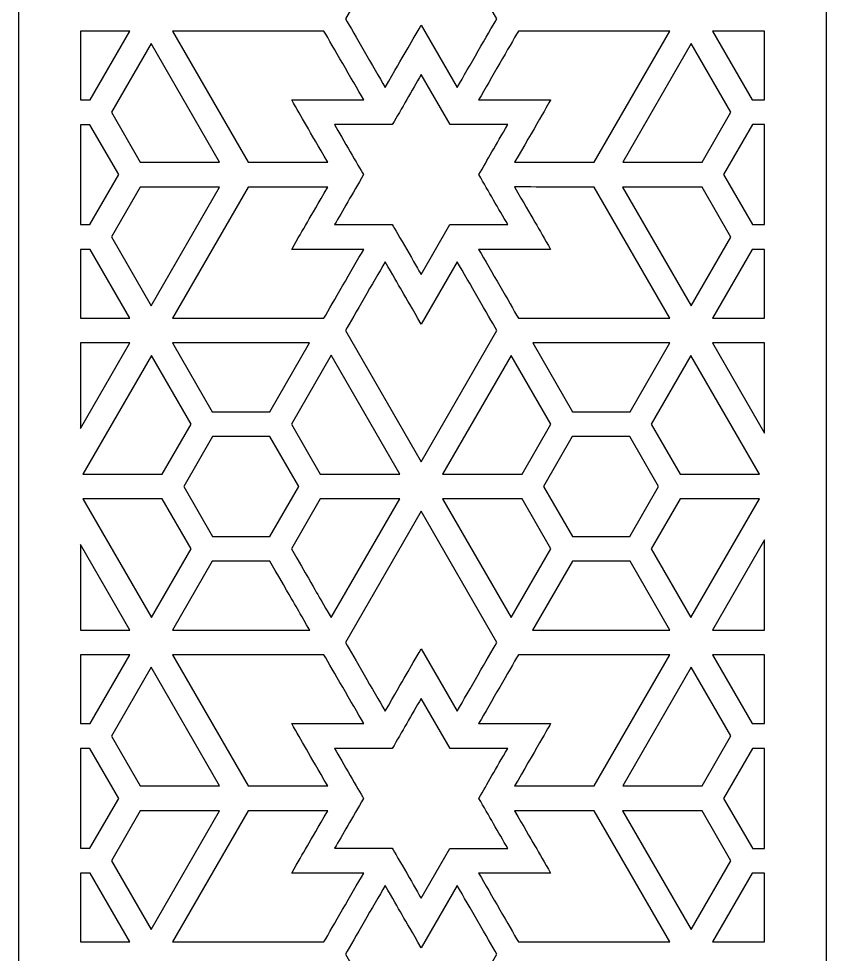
# Model space of a CAD drawing. Header units: millimetres. Extents: x -31 to 31, y -125 to 125.
# Drawn here: x -31.2 to 31.3, y -11.7 to 60.7 of the extents above; entities that cross this region are included whole.
import ezdxf

# ---------------------------------------------------------------- set-up
doc = ezdxf.new("R2010")
doc.units = ezdxf.units.MM
doc.header["$MEASUREMENT"] = 0
doc.layers.add('layer 1', color=7, linetype='Continuous')

msp = doc.modelspace()

# ---------------------------------------------------------------- linework, layer by layer
at = {"layer": 'layer 1', "color": 250}
for points, knots in [([(-31.2209, 125.1165), (-31.2209, 125.1165), (-31.2209, -124.8834), (-31.2209, -124.8834), (-31.2209, -124.8834), (-31.2209, -124.8834), (31.279, -124.8834), (31.279, -124.8834), (31.279, -124.8834), (31.279, -124.8834), (31.279, 125.1165), (31.279, 125.1165), (31.279, 125.1165), (31.279, 125.1165), (-31.2209, 125.1165), (-31.2209, 125.1165)], [0, 0, 0, 0, 0.2, 0.2, 0.2, 0.2, 0.4, 0.4, 0.4, 0.4, 0.6, 0.6, 0.6, 0.6, 1, 1, 1, 1]), ([(-0.0747, 60.2022), (-0.9934, 58.6108), (-1.3193, 58.0503), (-2.8611, 55.3755), (-2.8611, 55.3755), (-3.7895, 56.9814), (-5.2482, 59.5104), (-5.9352, 60.6993), (-5.9352, 60.6993), (-5.9352, 60.6993), (-0.0747, 70.8512), (-0.0747, 70.8512), (-0.0747, 70.8512), (-0.0747, 70.8512), (5.7873, 60.6993), (5.7873, 60.6993), (5.7873, 60.6993), (5.0923, 59.4977), (3.6608, 57.0166), (2.7117, 55.3755), (2.7117, 55.3755), (2.7117, 55.3755), (-0.0747, 60.2022), (-0.0747, 60.2022)], [0, 0, 0, 0, 0.1428571, 0.1428571, 0.1428571, 0.1428571, 0.2857143, 0.2857143, 0.2857143, 0.2857143, 0.4285714, 0.4285714, 0.4285714, 0.4285714, 0.5714286, 0.5714286, 0.5714286, 0.5714286, 0.7142857, 0.7142857, 0.7142857, 0.7142857, 1, 1, 1, 1]), ([(-26.4278, 59.7373), (-26.4278, 59.7373), (-22.6139, 59.7373), (-22.6139, 59.7373), (-22.6139, 59.7373), (-22.6139, 59.7373), (-25.6864, 54.4138), (-25.6864, 54.4138), (-25.6864, 54.4138), (-25.6864, 54.4138), (-26.4278, 54.4138), (-26.4278, 54.4138), (-26.4278, 54.4138), (-26.4278, 54.4138), (-26.4278, 59.7373), (-26.4278, 59.7373)], [0, 0, 0, 0, 0.2, 0.2, 0.2, 0.2, 0.4, 0.4, 0.4, 0.4, 0.6, 0.6, 0.6, 0.6, 1, 1, 1, 1]), ([(-7.5952, 59.739), (-6.9083, 58.5487), (-5.448, 56.0211), (-4.5212, 54.4153), (-4.5212, 54.4153), (-4.5212, 54.4153), (-10.0957, 54.4153), (-10.0957, 54.4153), (-10.0957, 54.4153), (-9.2776, 52.9967), (-8.7984, 52.1659), (-7.3093, 49.5871), (-7.3093, 49.5871), (-7.3093, 49.5871), (-13.4557, 49.5871), (-13.4557, 49.5871), (-13.4557, 49.5871), (-13.4557, 49.5871), (-19.3178, 59.739), (-19.3178, 59.739), (-19.3178, 59.739), (-8.6274, 59.739), (-10.9824, 59.739), (-7.5952, 59.739)], [0, 0, 0, 0, 0.1428571, 0.1428571, 0.1428571, 0.1428571, 0.2857143, 0.2857143, 0.2857143, 0.2857143, 0.4285714, 0.4285714, 0.4285714, 0.4285714, 0.5714286, 0.5714286, 0.5714286, 0.5714286, 0.7142857, 0.7142857, 0.7142857, 0.7142857, 1, 1, 1, 1]), ([(7.1614, 49.5917), (8.5707, 52.0301), (9.9416, 54.4075), (9.9462, 54.417), (9.9462, 54.417), (5.2842, 54.4188), (6.4519, 54.4188), (4.3734, 54.4188), (4.3734, 54.4188), (5.3223, 56.0595), (6.7539, 58.5406), (7.4475, 59.7422), (7.4475, 59.7422), (9.3504, 59.7422), (8.0257, 59.7422), (19.1682, 59.7422), (19.1682, 59.7422), (19.1682, 59.7422), (13.3078, 49.5903), (13.3078, 49.5903), (13.3078, 49.5903), (11.7037, 49.5885), (8.4268, 49.5903), (7.1614, 49.5917)], [0, 0, 0, 0, 0.1428571, 0.1428571, 0.1428571, 0.1428571, 0.2857143, 0.2857143, 0.2857143, 0.2857143, 0.4285714, 0.4285714, 0.4285714, 0.4285714, 0.5714286, 0.5714286, 0.5714286, 0.5714286, 0.7142857, 0.7142857, 0.7142857, 0.7142857, 1, 1, 1, 1]), ([(26.4858, 54.417), (26.4858, 54.417), (25.54, 54.417), (25.54, 54.417), (25.54, 54.417), (25.54, 54.417), (22.4659, 59.7408), (22.4659, 59.7408), (22.4659, 59.7408), (22.4659, 59.7408), (26.4858, 59.7408), (26.4858, 59.7408), (26.4858, 59.7408), (26.4858, 59.7408), (26.4858, 54.417), (26.4858, 54.417)], [0, 0, 0, 0, 0.2, 0.2, 0.2, 0.2, 0.4, 0.4, 0.4, 0.4, 0.6, 0.6, 0.6, 0.6, 1, 1, 1, 1]), ([(-15.6717, 49.5903), (-15.6717, 49.5903), (-21.8199, 49.5917), (-21.8199, 49.5917), (-21.8199, 49.5917), (-21.8199, 49.5917), (-24.0502, 53.455), (-24.0502, 53.455), (-24.0502, 53.455), (-24.0502, 53.455), (-20.9763, 58.7788), (-20.9763, 58.7788), (-20.9763, 58.7788), (-20.9763, 58.7788), (-15.6717, 49.5903), (-15.6717, 49.5903)], [0, 0, 0, 0, 0.2, 0.2, 0.2, 0.2, 0.4, 0.4, 0.4, 0.4, 0.6, 0.6, 0.6, 0.6, 1, 1, 1, 1]), ([(15.5222, 49.5903), (15.5222, 49.5903), (20.8283, 58.7819), (20.8283, 58.7819), (20.8283, 58.7819), (20.8283, 58.7819), (23.9007, 53.4582), (23.9007, 53.4582), (23.9007, 53.4582), (23.9007, 53.4582), (21.6672, 49.5903), (21.6672, 49.5903), (21.6672, 49.5903), (21.6672, 49.5903), (15.5222, 49.5903), (15.5222, 49.5903)], [0, 0, 0, 0, 0.2, 0.2, 0.2, 0.2, 0.4, 0.4, 0.4, 0.4, 0.6, 0.6, 0.6, 0.6, 1, 1, 1, 1]), ([(6.6262, 44.7604), (6.6262, 44.7604), (2.1573, 44.7587), (2.1573, 44.7587), (2.1573, 44.7587), (2.1573, 44.7587), (-0.0747, 40.8954), (-0.0747, 40.8954), (-0.0747, 40.8954), (-0.3766, 41.4179), (-2.0063, 44.2411), (-2.3084, 44.7636), (-2.3084, 44.7636), (-2.3084, 44.7636), (-6.7755, 44.7636), (-6.7755, 44.7636), (-6.7755, 44.7636), (-6.1989, 45.7588), (-5.3855, 47.1681), (-4.5419, 48.6283), (-4.5419, 48.6283), (-4.9445, 49.3268), (-6.1317, 51.3828), (-6.7755, 52.4983), (-6.7755, 52.4983), (-6.7755, 52.4983), (-2.3067, 52.4983), (-2.3067, 52.4983), (-2.3067, 52.4983), (-1.5973, 53.7298), (-0.7858, 55.136), (-0.0747, 56.3693), (-0.0747, 56.3693), (-0.0747, 56.3693), (2.1589, 52.5014), (2.1589, 52.5014), (2.1589, 52.5014), (2.1589, 52.5014), (6.6276, 52.5014), (6.6276, 52.5014), (6.6276, 52.5014), (5.6818, 50.8621), (5.0652, 49.7963), (4.391, 48.6283), (4.391, 48.6283), (5.1452, 47.323), (5.9154, 45.9906), (6.6262, 44.7604)], [0, 0, 0, 0, 0.0769231, 0.0769231, 0.0769231, 0.0769231, 0.1538462, 0.1538462, 0.1538462, 0.1538462, 0.2307692, 0.2307692, 0.2307692, 0.2307692, 0.3076923, 0.3076923, 0.3076923, 0.3076923, 0.3846154, 0.3846154, 0.3846154, 0.3846154, 0.4615385, 0.4615385, 0.4615385, 0.4615385, 0.5384615, 0.5384615, 0.5384615, 0.5384615, 0.6153846, 0.6153846, 0.6153846, 0.6153846, 0.6923077, 0.6923077, 0.6923077, 0.6923077, 0.7692308, 0.7692308, 0.7692308, 0.7692308, 0.8461538, 0.8461538, 0.8461538, 0.8461538, 1, 1, 1, 1]), ([(-26.4278, 52.4965), (-26.4278, 52.4965), (-25.7087, 52.4965), (-25.7087, 52.4965), (-25.7087, 52.4965), (-25.7087, 52.4965), (-23.4782, 48.63), (-23.4782, 48.63), (-23.4782, 48.63), (-23.4782, 48.63), (-25.7104, 44.765), (-25.7104, 44.765), (-25.7104, 44.765), (-25.7104, 44.7636), (-25.7104, 44.7636), (-25.7104, 44.7636), (-25.7104, 44.7636), (-25.7104, 44.7636), (-26.4278, 44.7636), (-26.4278, 44.7636), (-26.4278, 44.7636), (-26.4278, 44.7636), (-26.4278, 52.4965), (-26.4278, 52.4965)], [0, 0, 0, 0, 0.1428571, 0.1428571, 0.1428571, 0.1428571, 0.2857143, 0.2857143, 0.2857143, 0.2857143, 0.4285714, 0.4285714, 0.4285714, 0.4285714, 0.5714286, 0.5714286, 0.5714286, 0.5714286, 0.7142857, 0.7142857, 0.7142857, 0.7142857, 1, 1, 1, 1]), ([(26.4858, 44.7604), (26.4858, 44.7604), (25.5594, 44.7604), (25.5594, 44.7604), (25.5594, 44.7604), (25.5594, 44.7604), (25.5594, 44.7618), (25.5594, 44.7618), (25.5594, 44.7618), (25.5594, 44.7618), (23.3271, 48.63), (23.3271, 48.63), (23.3271, 48.63), (23.3271, 48.63), (25.5626, 52.4997), (25.5626, 52.4997), (25.5626, 52.4997), (25.5626, 52.4997), (26.4858, 52.4997), (26.4858, 52.4997), (26.4858, 52.4997), (26.4858, 52.4997), (26.4858, 44.7604), (26.4858, 44.7604)], [0, 0, 0, 0, 0.1428571, 0.1428571, 0.1428571, 0.1428571, 0.2857143, 0.2857143, 0.2857143, 0.2857143, 0.4285714, 0.4285714, 0.4285714, 0.4285714, 0.5714286, 0.5714286, 0.5714286, 0.5714286, 0.7142857, 0.7142857, 0.7142857, 0.7142857, 1, 1, 1, 1]), ([(-21.8182, 47.6698), (-21.8182, 47.6698), (-15.6717, 47.6698), (-15.6717, 47.6698), (-15.6717, 47.6698), (-15.6717, 47.6698), (-20.9763, 38.4827), (-20.9763, 38.4827), (-20.9763, 38.4827), (-20.9763, 38.4827), (-24.0487, 43.8065), (-24.0487, 43.8065), (-24.0487, 43.8065), (-24.0487, 43.8065), (-21.8182, 47.6698), (-21.8182, 47.6698)], [0, 0, 0, 0, 0.2, 0.2, 0.2, 0.2, 0.4, 0.4, 0.4, 0.4, 0.6, 0.6, 0.6, 0.6, 1, 1, 1, 1]), ([(-7.3093, 47.6698), (-8.8159, 45.0624), (-9.07, 44.6214), (-10.0942, 42.8463), (-10.0942, 42.8463), (-6.1572, 42.8445), (-7.4115, 42.8463), (-4.5227, 42.8463), (-4.5227, 42.8463), (-5.4511, 41.239), (-6.9114, 38.7113), (-7.5969, 37.5225), (-7.5969, 37.5225), (-10.9201, 37.5225), (-8.5379, 37.5225), (-19.3163, 37.5225), (-19.3163, 37.5225), (-19.3163, 37.5225), (-13.4589, 47.6698), (-13.4589, 47.6698), (-13.4589, 47.6698), (-13.4589, 47.6698), (-7.3093, 47.6698), (-7.3093, 47.6698)], [0, 0, 0, 0, 0.1428571, 0.1428571, 0.1428571, 0.1428571, 0.2857143, 0.2857143, 0.2857143, 0.2857143, 0.4285714, 0.4285714, 0.4285714, 0.4285714, 0.5714286, 0.5714286, 0.5714286, 0.5714286, 0.7142857, 0.7142857, 0.7142857, 0.7142857, 1, 1, 1, 1]), ([(7.4507, 37.5179), (6.7571, 38.7191), (5.3241, 41.2005), (4.3748, 42.8413), (4.3748, 42.8413), (4.9918, 42.8413), (9.3549, 42.8431), (9.9462, 42.8431), (9.9462, 42.8431), (8.9574, 44.5572), (8.6011, 45.1742), (7.1564, 47.6747), (7.1564, 47.6747), (8.4187, 47.673), (11.6988, 47.673), (13.3064, 47.673), (13.3064, 47.673), (13.3064, 47.673), (19.1682, 37.5193), (19.1682, 37.5193), (19.1682, 37.5193), (6.9155, 37.5179), (9.3006, 37.5179), (7.4507, 37.5179)], [0, 0, 0, 0, 0.1428571, 0.1428571, 0.1428571, 0.1428571, 0.2857143, 0.2857143, 0.2857143, 0.2857143, 0.4285714, 0.4285714, 0.4285714, 0.4285714, 0.5714286, 0.5714286, 0.5714286, 0.5714286, 0.7142857, 0.7142857, 0.7142857, 0.7142857, 1, 1, 1, 1]), ([(15.519, 47.673), (15.519, 47.673), (21.6655, 47.673), (21.6655, 47.673), (21.6655, 47.673), (21.6655, 47.673), (23.9007, 43.8033), (23.9007, 43.8033), (23.9007, 43.8033), (23.9007, 43.8033), (20.8269, 38.4796), (20.8269, 38.4796), (20.8269, 38.4796), (20.8269, 38.4796), (15.519, 47.673), (15.519, 47.673)], [0, 0, 0, 0, 0.2, 0.2, 0.2, 0.2, 0.4, 0.4, 0.4, 0.4, 0.6, 0.6, 0.6, 0.6, 1, 1, 1, 1]), ([(-26.4278, 42.8463), (-26.4278, 42.8463), (-25.6864, 42.8463), (-25.6864, 42.8463), (-25.6864, 42.8463), (-25.6864, 42.8463), (-22.6123, 37.5225), (-22.6123, 37.5225), (-22.6123, 37.5225), (-22.6123, 37.5225), (-26.4278, 37.5225), (-26.4278, 37.5225), (-26.4278, 37.5225), (-26.4278, 37.5225), (-26.4278, 42.8463), (-26.4278, 42.8463)], [0, 0, 0, 0, 0.2, 0.2, 0.2, 0.2, 0.4, 0.4, 0.4, 0.4, 0.6, 0.6, 0.6, 0.6, 1, 1, 1, 1]), ([(26.4858, 37.5193), (26.4858, 37.5193), (22.4659, 37.5193), (22.4659, 37.5193), (22.4659, 37.5193), (22.4659, 37.5193), (25.5386, 42.8431), (25.5386, 42.8431), (25.5386, 42.8431), (25.5386, 42.8431), (26.4858, 42.8431), (26.4858, 42.8431), (26.4858, 42.8431), (26.4858, 42.8431), (26.4858, 37.5193), (26.4858, 37.5193)], [0, 0, 0, 0, 0.2, 0.2, 0.2, 0.2, 0.4, 0.4, 0.4, 0.4, 0.6, 0.6, 0.6, 0.6, 1, 1, 1, 1]), ([(-0.0747, 26.4135), (-0.0747, 26.4135), (-5.9352, 36.5654), (-5.9352, 36.5654), (-5.9352, 36.5654), (-5.2482, 37.7543), (-3.7895, 40.2819), (-2.8611, 41.8874), (-2.8611, 41.8874), (-1.6532, 39.793), (-1.4902, 39.515), (-0.0747, 37.0625), (-0.0747, 37.0625), (-0.0747, 37.0625), (2.7133, 41.8874), (2.7133, 41.8874), (2.7133, 41.8874), (3.6592, 40.2484), (5.0923, 37.7687), (5.7873, 36.5654), (5.7873, 36.5654), (5.7873, 36.5654), (-0.0747, 26.4135), (-0.0747, 26.4135)], [0, 0, 0, 0, 0.1428571, 0.1428571, 0.1428571, 0.1428571, 0.2857143, 0.2857143, 0.2857143, 0.2857143, 0.4285714, 0.4285714, 0.4285714, 0.4285714, 0.5714286, 0.5714286, 0.5714286, 0.5714286, 0.7142857, 0.7142857, 0.7142857, 0.7142857, 1, 1, 1, 1]), ([(-26.4278, 35.6055), (-26.4278, 35.6055), (-22.6107, 35.6055), (-22.6107, 35.6055), (-22.6107, 35.6055), (-22.6107, 35.6055), (-26.4278, 28.9937), (-26.4278, 28.9937), (-26.4278, 28.9937), (-26.4278, 28.9937), (-26.4278, 35.6055), (-26.4278, 35.6055)], [0, 0, 0, 0, 0.25, 0.25, 0.25, 0.25, 0.5, 0.5, 0.5, 0.5, 1, 1, 1, 1]), ([(-8.7041, 35.6055), (-8.7041, 35.6055), (-11.7781, 30.2817), (-11.7781, 30.2817), (-11.7781, 30.2817), (-11.7781, 30.2817), (-16.2405, 30.2817), (-16.2405, 30.2817), (-16.2405, 30.2817), (-16.2405, 30.2817), (-19.3146, 35.6055), (-19.3146, 35.6055), (-19.3146, 35.6055), (-19.3146, 35.6055), (-8.7041, 35.6055), (-8.7041, 35.6055)], [0, 0, 0, 0, 0.2, 0.2, 0.2, 0.2, 0.4, 0.4, 0.4, 0.4, 0.6, 0.6, 0.6, 0.6, 1, 1, 1, 1]), ([(11.6318, 30.2785), (11.6318, 30.2785), (8.5577, 35.6006), (8.5577, 35.6006), (8.5577, 35.6006), (9.0851, 35.6006), (18.5437, 35.602), (19.1653, 35.602), (19.1653, 35.602), (19.1653, 35.602), (16.0926, 30.2785), (16.0926, 30.2785), (16.0926, 30.2785), (16.0926, 30.2785), (11.6318, 30.2785), (11.6318, 30.2785)], [0, 0, 0, 0, 0.2, 0.2, 0.2, 0.2, 0.4, 0.4, 0.4, 0.4, 0.6, 0.6, 0.6, 0.6, 1, 1, 1, 1]), ([(26.4858, 28.6343), (26.4858, 28.6343), (22.4628, 35.602), (22.4628, 35.602), (22.4628, 35.602), (22.4628, 35.602), (26.4858, 35.602), (26.4858, 35.602), (26.4858, 35.602), (26.4858, 35.602), (26.4858, 28.6343), (26.4858, 28.6343)], [0, 0, 0, 0, 0.25, 0.25, 0.25, 0.25, 0.5, 0.5, 0.5, 0.5, 1, 1, 1, 1]), ([(-20.9506, 34.6452), (-20.9506, 34.6452), (-17.8783, 29.3215), (-17.8783, 29.3215), (-17.8783, 29.3215), (-17.8783, 29.3215), (-20.1118, 25.4533), (-20.1118, 25.4533), (-20.1118, 25.4533), (-20.1118, 25.4533), (-26.2567, 25.4533), (-26.2567, 25.4533), (-26.2567, 25.4533), (-26.2567, 25.4533), (-20.9506, 34.6452), (-20.9506, 34.6452)], [0, 0, 0, 0, 0.2, 0.2, 0.2, 0.2, 0.4, 0.4, 0.4, 0.4, 0.6, 0.6, 0.6, 0.6, 1, 1, 1, 1]), ([(-10.1148, 29.3229), (-10.1148, 29.3229), (-7.0408, 34.6466), (-7.0408, 34.6466), (-7.0408, 34.6466), (-7.0408, 34.6466), (-1.7348, 25.4564), (-1.7348, 25.4564), (-1.7348, 25.4564), (-1.7348, 25.4564), (-7.8828, 25.4564), (-7.8828, 25.4564), (-7.8828, 25.4564), (-7.8828, 25.4564), (-10.1148, 29.3229), (-10.1148, 29.3229)], [0, 0, 0, 0, 0.2, 0.2, 0.2, 0.2, 0.4, 0.4, 0.4, 0.4, 0.6, 0.6, 0.6, 0.6, 1, 1, 1, 1]), ([(1.5869, 25.4564), (1.5869, 25.4564), (6.8915, 34.6452), (6.8915, 34.6452), (6.8915, 34.6452), (6.8915, 34.6452), (9.9638, 29.3215), (9.9638, 29.3215), (9.9638, 29.3215), (9.9638, 29.3215), (7.7336, 25.4564), (7.7336, 25.4564), (7.7336, 25.4564), (7.7336, 25.4564), (1.5869, 25.4564), (1.5869, 25.4564)], [0, 0, 0, 0, 0.2, 0.2, 0.2, 0.2, 0.4, 0.4, 0.4, 0.4, 0.6, 0.6, 0.6, 0.6, 1, 1, 1, 1]), ([(19.9609, 25.455), (19.9609, 25.455), (17.7302, 29.3183), (17.7302, 29.3183), (17.7302, 29.3183), (17.7302, 29.3183), (20.8043, 34.6417), (20.8043, 34.6417), (20.8043, 34.6417), (20.8043, 34.6417), (26.1091, 25.4533), (26.1091, 25.4533), (26.1091, 25.4533), (26.1091, 25.4533), (19.9609, 25.455), (19.9609, 25.455)], [0, 0, 0, 0, 0.2, 0.2, 0.2, 0.2, 0.4, 0.4, 0.4, 0.4, 0.6, 0.6, 0.6, 0.6, 1, 1, 1, 1]), ([(-16.2182, 28.3644), (-16.2182, 28.3644), (-11.7749, 28.3644), (-11.7749, 28.3644), (-11.7749, 28.3644), (-11.7749, 28.3644), (-9.5429, 24.4962), (-9.5429, 24.4962), (-9.5429, 24.4962), (-9.5429, 24.4962), (-9.5429, 24.4948), (-9.5429, 24.4948), (-9.5429, 24.4948), (-9.5429, 24.4948), (-11.7764, 20.6248), (-11.7764, 20.6248), (-11.7764, 20.6248), (-11.7764, 20.6248), (-16.2198, 20.6248), (-16.2198, 20.6248), (-16.2198, 20.6248), (-16.2198, 20.6248), (-18.4518, 24.493), (-18.4518, 24.493), (-18.4518, 24.493), (-18.4518, 24.493), (-16.2166, 28.363), (-16.2166, 28.363), (-16.2166, 28.363), (-16.2166, 28.363), (-16.2182, 28.363), (-16.2182, 28.3644)], [0, 0, 0, 0, 0.1111111, 0.1111111, 0.1111111, 0.1111111, 0.2222222, 0.2222222, 0.2222222, 0.2222222, 0.3333333, 0.3333333, 0.3333333, 0.3333333, 0.4444444, 0.4444444, 0.4444444, 0.4444444, 0.5555556, 0.5555556, 0.5555556, 0.5555556, 0.6666667, 0.6666667, 0.6666667, 0.6666667, 0.7777778, 0.7777778, 0.7777778, 0.7777778, 1, 1, 1, 1]), ([(16.0704, 20.6283), (16.0704, 20.6283), (11.6272, 20.6265), (11.6272, 20.6265), (11.6272, 20.6265), (11.6272, 20.6265), (9.3934, 24.4979), (9.3934, 24.4979), (9.3934, 24.4979), (9.3934, 24.4979), (11.624, 28.3612), (11.624, 28.3612), (11.624, 28.3612), (11.624, 28.3612), (16.0704, 28.3612), (16.0704, 28.3612), (16.0704, 28.3612), (16.0704, 28.3612), (18.3024, 24.493), (18.3024, 24.493), (18.3024, 24.493), (18.3024, 24.493), (16.0704, 20.6283), (16.0704, 20.6283)], [0, 0, 0, 0, 0.1428571, 0.1428571, 0.1428571, 0.1428571, 0.2857143, 0.2857143, 0.2857143, 0.2857143, 0.4285714, 0.4285714, 0.4285714, 0.4285714, 0.5714286, 0.5714286, 0.5714286, 0.5714286, 0.7142857, 0.7142857, 0.7142857, 0.7142857, 1, 1, 1, 1]), ([(-20.1135, 23.5359), (-20.1135, 23.5359), (-17.8783, 19.6663), (-17.8783, 19.6663), (-17.8783, 19.6663), (-17.8783, 19.6663), (-20.9523, 14.3429), (-20.9523, 14.3429), (-20.9523, 14.3429), (-20.9523, 14.3429), (-26.2599, 23.5359), (-26.2599, 23.5359), (-26.2599, 23.5359), (-26.2599, 23.5359), (-20.1135, 23.5359), (-20.1135, 23.5359)], [0, 0, 0, 0, 0.2, 0.2, 0.2, 0.2, 0.4, 0.4, 0.4, 0.4, 0.6, 0.6, 0.6, 0.6, 1, 1, 1, 1]), ([(-1.7364, 23.5359), (-1.7364, 23.5359), (-7.0425, 14.3443), (-7.0425, 14.3443), (-7.0425, 14.3443), (-8.4292, 16.7456), (-7.6863, 15.4594), (-10.1148, 19.6681), (-10.1148, 19.6681), (-10.1148, 19.6681), (-7.8828, 23.5359), (-7.8828, 23.5359), (-7.8828, 23.5359), (-7.8828, 23.5359), (-1.7364, 23.5359), (-1.7364, 23.5359)], [0, 0, 0, 0, 0.2, 0.2, 0.2, 0.2, 0.4, 0.4, 0.4, 0.4, 0.6, 0.6, 0.6, 0.6, 1, 1, 1, 1]), ([(1.5869, 23.5359), (1.5869, 23.5359), (7.7336, 23.5359), (7.7336, 23.5359), (7.7336, 23.5359), (7.7336, 23.5359), (9.9653, 19.6695), (9.9653, 19.6695), (9.9653, 19.6695), (9.9653, 19.6695), (6.8929, 14.346), (6.8929, 14.346), (6.8929, 14.346), (6.8929, 14.346), (1.5869, 23.5359), (1.5869, 23.5359)], [0, 0, 0, 0, 0.2, 0.2, 0.2, 0.2, 0.4, 0.4, 0.4, 0.4, 0.6, 0.6, 0.6, 0.6, 1, 1, 1, 1]), ([(20.8043, 14.346), (20.8043, 14.346), (17.732, 19.6695), (17.732, 19.6695), (17.732, 19.6695), (17.732, 19.6695), (19.9626, 23.5327), (19.9626, 23.5327), (19.9626, 23.5327), (19.9626, 23.5327), (26.1091, 23.5327), (26.1091, 23.5327), (26.1091, 23.5327), (26.1091, 23.5327), (20.8043, 14.346), (20.8043, 14.346)], [0, 0, 0, 0, 0.2, 0.2, 0.2, 0.2, 0.4, 0.4, 0.4, 0.4, 0.6, 0.6, 0.6, 0.6, 1, 1, 1, 1]), ([(-0.0747, 11.9302), (-0.9934, 10.3388), (-1.3193, 9.7779), (-2.8611, 7.1035), (-2.8611, 7.1035), (-3.7895, 8.709), (-5.2482, 11.2384), (-5.9352, 12.4269), (-5.9352, 12.4269), (-5.9352, 12.4269), (-0.0747, 22.5788), (-0.0747, 22.5788), (-0.0747, 22.5788), (-0.0747, 22.5788), (5.7873, 12.4269), (5.7873, 12.4269), (5.7873, 12.4269), (5.0923, 11.2257), (3.6608, 8.7443), (2.7117, 7.1035), (2.7117, 7.1035), (2.7117, 7.1035), (-0.0747, 11.9302), (-0.0747, 11.9302)], [0, 0, 0, 0, 0.1428571, 0.1428571, 0.1428571, 0.1428571, 0.2857143, 0.2857143, 0.2857143, 0.2857143, 0.4285714, 0.4285714, 0.4285714, 0.4285714, 0.5714286, 0.5714286, 0.5714286, 0.5714286, 0.7142857, 0.7142857, 0.7142857, 0.7142857, 1, 1, 1, 1]), ([(26.4858, 13.3858), (26.4858, 13.3858), (22.4645, 13.3858), (22.4645, 13.3858), (22.4645, 13.3858), (22.4645, 13.3858), (26.4858, 20.3535), (26.4858, 20.3535), (26.4858, 20.3535), (26.4858, 20.3535), (26.4858, 13.3858), (26.4858, 13.3858)], [0, 0, 0, 0, 0.25, 0.25, 0.25, 0.25, 0.5, 0.5, 0.5, 0.5, 1, 1, 1, 1]), ([(-26.4278, 19.994), (-26.4278, 19.994), (-22.6107, 13.3826), (-22.6107, 13.3826), (-22.6107, 13.3826), (-22.6107, 13.3826), (-26.4278, 13.3826), (-26.4278, 13.3826), (-26.4278, 13.3826), (-26.4278, 13.3826), (-26.4278, 19.994), (-26.4278, 19.994)], [0, 0, 0, 0, 0.25, 0.25, 0.25, 0.25, 0.5, 0.5, 0.5, 0.5, 1, 1, 1, 1]), ([(-11.7764, 18.7078), (-9.4086, 14.6078), (-10.0782, 15.7677), (-8.7025, 13.384), (-8.7025, 13.384), (-10.6549, 13.384), (-8.6369, 13.384), (-19.3146, 13.384), (-19.3146, 13.384), (-19.3146, 13.384), (-16.2421, 18.7078), (-16.2421, 18.7078), (-16.2421, 18.7078), (-16.2421, 18.7078), (-11.7764, 18.7078), (-11.7764, 18.7078)], [0, 0, 0, 0, 0.2, 0.2, 0.2, 0.2, 0.4, 0.4, 0.4, 0.4, 0.6, 0.6, 0.6, 0.6, 1, 1, 1, 1]), ([(8.5545, 13.3872), (8.5545, 13.3872), (11.6286, 18.7092), (11.6286, 18.7092), (11.6286, 18.7092), (11.6286, 18.7092), (16.0926, 18.711), (16.0926, 18.711), (16.0926, 18.711), (16.0926, 18.711), (19.1668, 13.3872), (19.1668, 13.3872), (19.1668, 13.3872), (19.1668, 13.3872), (8.5545, 13.3872), (8.5545, 13.3872)], [0, 0, 0, 0, 0.2, 0.2, 0.2, 0.2, 0.4, 0.4, 0.4, 0.4, 0.6, 0.6, 0.6, 0.6, 1, 1, 1, 1]), ([(-26.4278, 11.4653), (-26.4278, 11.4653), (-22.6139, 11.4653), (-22.6139, 11.4653), (-22.6139, 11.4653), (-22.6139, 11.4653), (-25.6864, 6.1415), (-25.6864, 6.1415), (-25.6864, 6.1415), (-25.6864, 6.1415), (-26.4278, 6.1415), (-26.4278, 6.1415), (-26.4278, 6.1415), (-26.4278, 6.1415), (-26.4278, 11.4653), (-26.4278, 11.4653)], [0, 0, 0, 0, 0.2, 0.2, 0.2, 0.2, 0.4, 0.4, 0.4, 0.4, 0.6, 0.6, 0.6, 0.6, 1, 1, 1, 1]), ([(-7.5952, 11.4667), (-6.9083, 10.2764), (-5.448, 7.7487), (-4.5212, 6.1433), (-4.5212, 6.1433), (-4.5212, 6.1433), (-10.0957, 6.1433), (-10.0957, 6.1433), (-10.0957, 6.1433), (-9.2776, 4.7244), (-8.7984, 3.8936), (-7.3093, 1.3148), (-7.3093, 1.3148), (-7.3093, 1.3148), (-13.4557, 1.3148), (-13.4557, 1.3148), (-13.4557, 1.3148), (-13.4557, 1.3148), (-19.3178, 11.4667), (-19.3178, 11.4667), (-19.3178, 11.4667), (-8.6274, 11.4667), (-10.9824, 11.4667), (-7.5952, 11.4667)], [0, 0, 0, 0, 0.1428571, 0.1428571, 0.1428571, 0.1428571, 0.2857143, 0.2857143, 0.2857143, 0.2857143, 0.4285714, 0.4285714, 0.4285714, 0.4285714, 0.5714286, 0.5714286, 0.5714286, 0.5714286, 0.7142857, 0.7142857, 0.7142857, 0.7142857, 1, 1, 1, 1]), ([(7.1614, 1.3197), (8.5707, 3.7578), (9.9416, 6.1351), (9.9462, 6.1447), (9.9462, 6.1447), (5.2842, 6.1464), (6.4519, 6.1464), (4.3734, 6.1464), (4.3734, 6.1464), (5.3223, 7.7872), (6.7539, 10.2686), (7.4475, 11.4698), (7.4475, 11.4698), (9.3504, 11.4698), (8.0257, 11.4698), (19.1682, 11.4698), (19.1682, 11.4698), (19.1682, 11.4698), (13.3078, 1.318), (13.3078, 1.318), (13.3078, 1.318), (11.7037, 1.3166), (8.4268, 1.318), (7.1614, 1.3197)], [0, 0, 0, 0, 0.1428571, 0.1428571, 0.1428571, 0.1428571, 0.2857143, 0.2857143, 0.2857143, 0.2857143, 0.4285714, 0.4285714, 0.4285714, 0.4285714, 0.5714286, 0.5714286, 0.5714286, 0.5714286, 0.7142857, 0.7142857, 0.7142857, 0.7142857, 1, 1, 1, 1]), ([(26.4858, 6.1447), (26.4858, 6.1447), (25.54, 6.1447), (25.54, 6.1447), (25.54, 6.1447), (25.54, 6.1447), (22.4659, 11.4684), (22.4659, 11.4684), (22.4659, 11.4684), (22.4659, 11.4684), (26.4858, 11.4684), (26.4858, 11.4684), (26.4858, 11.4684), (26.4858, 11.4684), (26.4858, 6.1447), (26.4858, 6.1447)], [0, 0, 0, 0, 0.2, 0.2, 0.2, 0.2, 0.4, 0.4, 0.4, 0.4, 0.6, 0.6, 0.6, 0.6, 1, 1, 1, 1]), ([(-15.6717, 1.318), (-15.6717, 1.318), (-21.8199, 1.3197), (-21.8199, 1.3197), (-21.8199, 1.3197), (-21.8199, 1.3197), (-24.0502, 5.183), (-24.0502, 5.183), (-24.0502, 5.183), (-24.0502, 5.183), (-20.9763, 10.5064), (-20.9763, 10.5064), (-20.9763, 10.5064), (-20.9763, 10.5064), (-15.6717, 1.318), (-15.6717, 1.318)], [0, 0, 0, 0, 0.2, 0.2, 0.2, 0.2, 0.4, 0.4, 0.4, 0.4, 0.6, 0.6, 0.6, 0.6, 1, 1, 1, 1]), ([(15.5222, 1.318), (15.5222, 1.318), (20.8283, 10.5099), (20.8283, 10.5099), (20.8283, 10.5099), (20.8283, 10.5099), (23.9007, 5.1862), (23.9007, 5.1862), (23.9007, 5.1862), (23.9007, 5.1862), (21.6672, 1.318), (21.6672, 1.318), (21.6672, 1.318), (21.6672, 1.318), (15.5222, 1.318), (15.5222, 1.318)], [0, 0, 0, 0, 0.2, 0.2, 0.2, 0.2, 0.4, 0.4, 0.4, 0.4, 0.6, 0.6, 0.6, 0.6, 1, 1, 1, 1]), ([(6.6262, -3.5119), (6.6262, -3.5119), (2.1573, -3.5137), (2.1573, -3.5137), (2.1573, -3.5137), (2.1573, -3.5137), (-0.0747, -7.377), (-0.0747, -7.377), (-0.0747, -7.377), (-0.3766, -6.8545), (-2.0063, -4.0312), (-2.3084, -3.5087), (-2.3084, -3.5087), (-2.3084, -3.5087), (-6.7755, -3.5087), (-6.7755, -3.5087), (-6.7755, -3.5087), (-6.1989, -2.5132), (-5.3855, -1.1042), (-4.5419, 0.3563), (-4.5419, 0.3563), (-4.9445, 1.0544), (-6.1317, 3.1108), (-6.7755, 4.2259), (-6.7755, 4.2259), (-6.7755, 4.2259), (-2.3067, 4.2259), (-2.3067, 4.2259), (-2.3067, 4.2259), (-1.5973, 5.4578), (-0.7858, 6.8636), (-0.0747, 8.0973), (-0.0747, 8.0973), (-0.0747, 8.0973), (2.1589, 4.2291), (2.1589, 4.2291), (2.1589, 4.2291), (2.1589, 4.2291), (6.6276, 4.2291), (6.6276, 4.2291), (6.6276, 4.2291), (5.6818, 2.5897), (5.0652, 1.524), (4.391, 0.3563), (4.391, 0.3563), (5.1452, -0.9493), (5.9154, -2.2818), (6.6262, -3.5119)], [0, 0, 0, 0, 0.0769231, 0.0769231, 0.0769231, 0.0769231, 0.1538462, 0.1538462, 0.1538462, 0.1538462, 0.2307692, 0.2307692, 0.2307692, 0.2307692, 0.3076923, 0.3076923, 0.3076923, 0.3076923, 0.3846154, 0.3846154, 0.3846154, 0.3846154, 0.4615385, 0.4615385, 0.4615385, 0.4615385, 0.5384615, 0.5384615, 0.5384615, 0.5384615, 0.6153846, 0.6153846, 0.6153846, 0.6153846, 0.6923077, 0.6923077, 0.6923077, 0.6923077, 0.7692308, 0.7692308, 0.7692308, 0.7692308, 0.8461538, 0.8461538, 0.8461538, 0.8461538, 1, 1, 1, 1]), ([(-26.4278, 4.2241), (-26.4278, 4.2241), (-25.7087, 4.2241), (-25.7087, 4.2241), (-25.7087, 4.2241), (-25.7087, 4.2241), (-23.4782, 0.3577), (-23.4782, 0.3577), (-23.4782, 0.3577), (-23.4782, 0.3577), (-25.7104, -3.5073), (-25.7104, -3.5073), (-25.7104, -3.5073), (-25.7104, -3.5087), (-25.7104, -3.5087), (-25.7104, -3.5087), (-25.7104, -3.5087), (-25.7104, -3.5087), (-26.4278, -3.5087), (-26.4278, -3.5087), (-26.4278, -3.5087), (-26.4278, -3.5087), (-26.4278, 4.2241), (-26.4278, 4.2241)], [0, 0, 0, 0, 0.1428571, 0.1428571, 0.1428571, 0.1428571, 0.2857143, 0.2857143, 0.2857143, 0.2857143, 0.4285714, 0.4285714, 0.4285714, 0.4285714, 0.5714286, 0.5714286, 0.5714286, 0.5714286, 0.7142857, 0.7142857, 0.7142857, 0.7142857, 1, 1, 1, 1]), ([(26.4858, -3.5119), (26.4858, -3.5119), (25.5594, -3.5119), (25.5594, -3.5119), (25.5594, -3.5119), (25.5594, -3.5119), (25.5594, -3.5102), (25.5594, -3.5102), (25.5594, -3.5102), (25.5594, -3.5102), (23.3271, 0.3577), (23.3271, 0.3577), (23.3271, 0.3577), (23.3271, 0.3577), (25.5626, 4.2273), (25.5626, 4.2273), (25.5626, 4.2273), (25.5626, 4.2273), (26.4858, 4.2273), (26.4858, 4.2273), (26.4858, 4.2273), (26.4858, 4.2273), (26.4858, -3.5119), (26.4858, -3.5119)], [0, 0, 0, 0, 0.1428571, 0.1428571, 0.1428571, 0.1428571, 0.2857143, 0.2857143, 0.2857143, 0.2857143, 0.4285714, 0.4285714, 0.4285714, 0.4285714, 0.5714286, 0.5714286, 0.5714286, 0.5714286, 0.7142857, 0.7142857, 0.7142857, 0.7142857, 1, 1, 1, 1]), ([(-21.8182, -0.6026), (-21.8182, -0.6026), (-15.6717, -0.6026), (-15.6717, -0.6026), (-15.6717, -0.6026), (-15.6717, -0.6026), (-20.9763, -9.7892), (-20.9763, -9.7892), (-20.9763, -9.7892), (-20.9763, -9.7892), (-24.0487, -4.4658), (-24.0487, -4.4658), (-24.0487, -4.4658), (-24.0487, -4.4658), (-21.8182, -0.6026), (-21.8182, -0.6026)], [0, 0, 0, 0, 0.2, 0.2, 0.2, 0.2, 0.4, 0.4, 0.4, 0.4, 0.6, 0.6, 0.6, 0.6, 1, 1, 1, 1]), ([(-7.3093, -0.6026), (-8.8159, -3.2099), (-9.07, -3.6509), (-10.0942, -5.4261), (-10.0942, -5.4261), (-6.1572, -5.4275), (-7.4115, -5.4261), (-4.5227, -5.4261), (-4.5227, -5.4261), (-5.4511, -7.0333), (-6.9114, -9.561), (-7.5969, -10.7495), (-7.5969, -10.7495), (-10.9201, -10.7495), (-8.5379, -10.7495), (-19.3163, -10.7495), (-19.3163, -10.7495), (-19.3163, -10.7495), (-13.4589, -0.6026), (-13.4589, -0.6026), (-13.4589, -0.6026), (-13.4589, -0.6026), (-7.3093, -0.6026), (-7.3093, -0.6026)], [0, 0, 0, 0, 0.1428571, 0.1428571, 0.1428571, 0.1428571, 0.2857143, 0.2857143, 0.2857143, 0.2857143, 0.4285714, 0.4285714, 0.4285714, 0.4285714, 0.5714286, 0.5714286, 0.5714286, 0.5714286, 0.7142857, 0.7142857, 0.7142857, 0.7142857, 1, 1, 1, 1]), ([(7.4507, -10.7544), (6.7571, -9.5529), (5.3241, -7.0718), (4.3748, -5.4307), (4.3748, -5.4307), (4.9918, -5.4307), (9.3549, -5.4293), (9.9462, -5.4293), (9.9462, -5.4293), (8.9574, -3.7148), (8.6011, -3.0981), (7.1564, -0.5976), (7.1564, -0.5976), (8.4187, -0.5994), (11.6988, -0.5994), (13.3064, -0.5994), (13.3064, -0.5994), (13.3064, -0.5994), (19.1682, -10.7527), (19.1682, -10.7527), (19.1682, -10.7527), (6.9155, -10.7544), (9.3006, -10.7544), (7.4507, -10.7544)], [0, 0, 0, 0, 0.1428571, 0.1428571, 0.1428571, 0.1428571, 0.2857143, 0.2857143, 0.2857143, 0.2857143, 0.4285714, 0.4285714, 0.4285714, 0.4285714, 0.5714286, 0.5714286, 0.5714286, 0.5714286, 0.7142857, 0.7142857, 0.7142857, 0.7142857, 1, 1, 1, 1]), ([(15.519, -0.5994), (15.519, -0.5994), (21.6655, -0.5994), (21.6655, -0.5994), (21.6655, -0.5994), (21.6655, -0.5994), (23.9007, -4.469), (23.9007, -4.469), (23.9007, -4.469), (23.9007, -4.469), (20.8269, -9.7924), (20.8269, -9.7924), (20.8269, -9.7924), (20.8269, -9.7924), (15.519, -0.5994), (15.519, -0.5994)], [0, 0, 0, 0, 0.2, 0.2, 0.2, 0.2, 0.4, 0.4, 0.4, 0.4, 0.6, 0.6, 0.6, 0.6, 1, 1, 1, 1]), ([(-26.4278, -5.4261), (-26.4278, -5.4261), (-25.6864, -5.4261), (-25.6864, -5.4261), (-25.6864, -5.4261), (-25.6864, -5.4261), (-22.6123, -10.7495), (-22.6123, -10.7495), (-22.6123, -10.7495), (-22.6123, -10.7495), (-26.4278, -10.7495), (-26.4278, -10.7495), (-26.4278, -10.7495), (-26.4278, -10.7495), (-26.4278, -5.4261), (-26.4278, -5.4261)], [0, 0, 0, 0, 0.2, 0.2, 0.2, 0.2, 0.4, 0.4, 0.4, 0.4, 0.6, 0.6, 0.6, 0.6, 1, 1, 1, 1]), ([(26.4858, -10.7527), (26.4858, -10.7527), (22.4659, -10.7527), (22.4659, -10.7527), (22.4659, -10.7527), (22.4659, -10.7527), (25.5386, -5.4293), (25.5386, -5.4293), (25.5386, -5.4293), (25.5386, -5.4293), (26.4858, -5.4293), (26.4858, -5.4293), (26.4858, -5.4293), (26.4858, -5.4293), (26.4858, -10.7527), (26.4858, -10.7527)], [0, 0, 0, 0, 0.2, 0.2, 0.2, 0.2, 0.4, 0.4, 0.4, 0.4, 0.6, 0.6, 0.6, 0.6, 1, 1, 1, 1]), ([(-0.0747, -21.8588), (-0.0747, -21.8588), (-5.9352, -11.7066), (-5.9352, -11.7066), (-5.9352, -11.7066), (-5.2482, -10.5181), (-3.7895, -7.9904), (-2.8611, -6.3846), (-2.8611, -6.3846), (-1.6532, -8.4794), (-1.4902, -8.7574), (-0.0747, -11.2099), (-0.0747, -11.2099), (-0.0747, -11.2099), (2.7133, -6.3846), (2.7133, -6.3846), (2.7133, -6.3846), (3.6592, -8.0239), (5.0923, -10.5036), (5.7873, -11.7066), (5.7873, -11.7066), (5.7873, -11.7066), (-0.0747, -21.8588), (-0.0747, -21.8588)], [0, 0, 0, 0, 0.1428571, 0.1428571, 0.1428571, 0.1428571, 0.2857143, 0.2857143, 0.2857143, 0.2857143, 0.4285714, 0.4285714, 0.4285714, 0.4285714, 0.5714286, 0.5714286, 0.5714286, 0.5714286, 0.7142857, 0.7142857, 0.7142857, 0.7142857, 1, 1, 1, 1])]:
    msp.add_open_spline(points, degree=3, knots=knots, dxfattribs=at)

doc.saveas('drawing.dxf')
